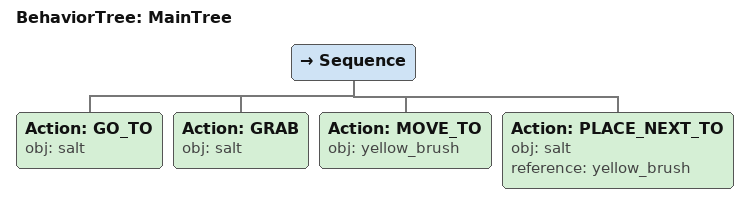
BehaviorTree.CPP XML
<root main_tree_to_execute="MainTree">
  <BehaviorTree ID="MainTree">
    <Sequence>
      <!-- Go to salt -->
      <Action ID="GO_TO" obj="salt" />
      <!-- Grab salt -->
      <Action ID="GRAB" obj="salt" />
      <!-- Move to yellow_brush -->
      <Action ID="MOVE_TO" obj="yellow_brush" />
      <!-- Place salt next to yellow_brush -->
      <Action ID="PLACE_NEXT_TO" obj="salt" reference="yellow_brush" />
    </Sequence>
  </BehaviorTree>
</root>
